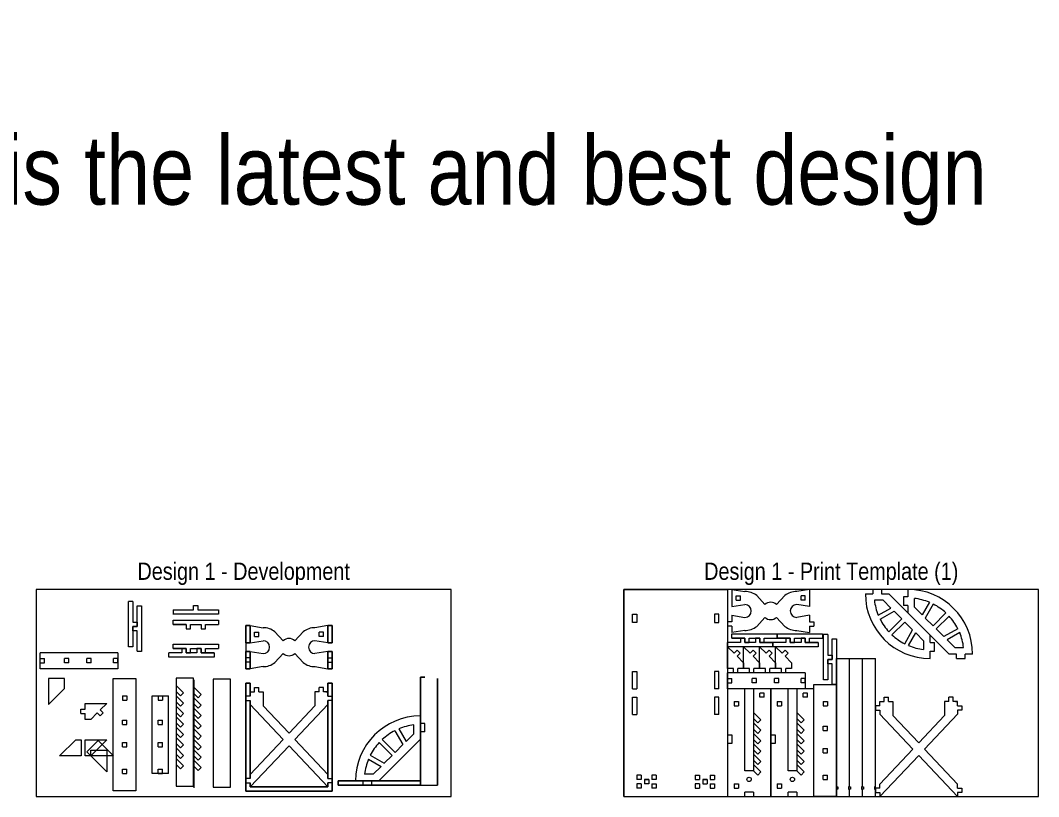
# Model space of a CAD drawing. Header units: inches. Extents: x 0 to 194, y -151 to 45.
# Drawn here: x 33.1 to 92, y 0 to 44.9 of the extents above; entities that cross this region are included whole.
import ezdxf

# ---------------------------------------------------------------- set-up
doc = ezdxf.new("R2010")
doc.units = ezdxf.units.IN
doc.header["$MEASUREMENT"] = 0
doc.layers.get('0').update_dxf_attribs({"lineweight": 0})
doc.layers.add('Cuts', color=1, linetype='Continuous', lineweight=0)
doc.layers.add('Temporary Drawing', color=3, linetype='Continuous')
doc.styles.get("Standard").update_dxf_attribs({"font": 'ARIALN.TTF'})

msp = doc.modelspace()

# ---------------------------------------------------------------- linework, layer by layer
for p, q in [((58, 12), (34, 12)), ((34, 12), (34, 0)), ((58, 0), (58, 12)), ((92, 12), (68, 12)), ((68, 12), (68, 0)), ((74.25, 12), (75, 11.875)), ((74.25, 12), (74.25, 11)), ((78.75, 12), (78, 11.875)), ((78.75, 12), (78.75, 11)), ((82.899, 12), (82.399, 12)), ((82.399, 12), (82.399, 11.75)), ((82.899, 12), (82.899, 11.75)), ((84.43, 12), (84.43, 11.573)), ((92, 0), (92, 12)), ((39.341, 11.29), (39.341, 11.295)), ((39.341, 8.665), (39.341, 11.29)), ((39.591, 11.29), (39.341, 11.29)), ((39.591, 11.29), (39.591, 10.102)), ((39.591, 11.29), (39.591, 10.415)), ((75.687, 11.64), (76.163, 11.119)), ((77.313, 11.64), (76.837, 11.119)), ((81.973, 11.75), (82.399, 11.75)), ((82.999, 11.37), (82.495, 11.37)), ((82.899, 11.75), (83.326, 11.75)), ((83.449, 10.92), (82.999, 11.37)), ((86.826, 8.25), (83.326, 11.75)), ((84.43, 11.573), (84.18, 11.573)), ((84.18, 11.573), (84.18, 11.073)), ((84.81, 10.974), (84.81, 11.478)), ((85.676, 11.252), (85.26, 10.524)), ((39.841, 9.852), (39.841, 11.04)), ((39.841, 11.04), (40.091, 11.04)), ((40.091, 11.04), (40.091, 8.415)), ((41.915, 10.814), (43.103, 10.814)), ((41.915, 10.814), (42.79, 10.814)), ((41.915, 10.814), (41.915, 10.564)), ((43.103, 10.814), (43.103, 11.064)), ((43.103, 11.064), (43.353, 11.064)), ((43.353, 11.064), (43.353, 10.814)), ((43.353, 10.814), (44.54, 10.814)), ((44.54, 10.814), (44.54, 10.564)), ((74.25, 11), (75, 11.124)), ((78.75, 11), (78, 11.124)), ((82.721, 10.504), (83.449, 10.92)), ((82.826, 10.276), (83.632, 10.737)), ((84.083, 10.287), (83.632, 10.737)), ((84.43, 11.073), (84.18, 11.073)), ((84.43, 11.073), (84.43, 10.646)), ((84.81, 10.974), (85.26, 10.524)), ((85.903, 11.147), (85.443, 10.34)), ((86.638, 10.635), (85.893, 9.89)), ((39.341, 10.29), (39.341, 10.54)), ((39.591, 10.102), (39.841, 10.102)), ((39.841, 10.102), (39.841, 9.852)), ((41.915, 10.564), (41.91, 10.564)), ((44.54, 10.564), (41.915, 10.564)), ((41.915, 9.973), (41.915, 10.223)), ((41.915, 9.973), (41.915, 10.223)), ((41.915, 10.223), (44.54, 10.223)), ((42.915, 10.564), (42.665, 10.564)), ((44.54, 10.223), (44.54, 9.973)), ((44.54, 10.223), (44.54, 9.973)), ((68.5, 10.573), (68.75, 10.573)), ((68.5, 10.073), (68.5, 10.573)), ((68.75, 10.073), (68.5, 10.073)), ((68.75, 10.573), (68.75, 10.073)), ((73.5, 10.573), (73.25, 10.573)), ((73.25, 10.573), (73.25, 10.073)), ((73.25, 10.073), (73.5, 10.073)), ((73.5, 10.073), (73.5, 10.573)), ((74.25, 10.125), (74, 10.125)), ((74, 10.125), (74, 9.875)), ((74.25, 10.5), (75, 10.374)), ((74.25, 10.5), (74.25, 10.125)), ((75.687, 9.857), (76.164, 10.38)), ((77.313, 9.857), (76.836, 10.38)), ((78.75, 10.5), (78, 10.374)), ((78.75, 10.5), (78.75, 10.125)), ((78.75, 10.125), (79, 10.125)), ((79, 10.125), (79, 9.875)), ((83.338, 9.542), (84.083, 10.287)), ((83.515, 9.365), (84.259, 10.11)), ((84.709, 9.66), (84.259, 10.11)), ((85.443, 10.34), (85.893, 9.89)), ((86.815, 10.458), (86.07, 9.713)), ((39.591, 9.602), (39.591, 9.852)), ((39.591, 9.852), (39.841, 9.852)), ((39.591, 9.852), (39.591, 8.665)), ((39.841, 9.852), (39.591, 9.852)), ((39.841, 9.602), (39.591, 9.602)), ((39.841, 8.415), (39.841, 9.602)), ((41.915, 9.973), (42.665, 9.973)), ((42.665, 9.973), (41.915, 9.973)), ((42.665, 9.973), (42.665, 9.723)), ((42.665, 9.723), (42.915, 9.723)), ((42.915, 9.723), (42.915, 9.973)), ((42.915, 9.973), (43.54, 9.973)), ((43.54, 9.973), (43.54, 9.723)), ((43.54, 9.723), (43.79, 9.723)), ((43.79, 9.723), (43.79, 9.973)), ((43.79, 9.973), (44.54, 9.973)), ((46.376, 9.905), (47.126, 9.78)), ((46.376, 9.905), (46.376, 8.905)), ((48.288, 9.024), (47.811, 9.547)), ((49.439, 9.545), (48.964, 9.024)), ((50.876, 9.905), (50.126, 9.78)), ((50.876, 9.905), (50.876, 8.905)), ((74.25, 9.875), (74, 9.875)), ((74.25, 9.875), (74.25, 9.5)), ((74.992, 9.622), (74.25, 9.5)), ((78.008, 9.622), (78.75, 9.5)), ((78.75, 9.875), (78.75, 9.5)), ((78.75, 9.875), (79, 9.875)), ((84.249, 8.853), (84.709, 9.66)), ((84.477, 8.748), (84.893, 9.476)), ((85.343, 9.026), (84.893, 9.476)), ((86.07, 9.713), (86.52, 9.263)), ((87.327, 9.724), (86.52, 9.263)), ((87.432, 9.496), (86.703, 9.08)), ((39.841, 8.415), (39.841, 9.29)), ((40.091, 9.415), (40.091, 9.165)), ((46.126, 8.905), (46.126, 8.405)), ((46.376, 8.905), (47.126, 9.029)), ((50.876, 8.905), (50.126, 9.029)), ((74, 8.677), (74, 8.927)), ((74.75, 8.927), (74, 8.927)), ((74, 8.677), (74, 8.927)), ((74.25, 9.177), (74.25, 9.427)), ((74.25, 9.177), (74.25, 9.427)), ((74.25, 9.427), (76.875, 9.427)), ((75, 9.177), (74.25, 9.177)), ((74.25, 9.177), (75, 9.177)), ((75, 9.177), (74.75, 9.177)), ((74.75, 9.177), (74.75, 8.927)), ((75, 9.177), (75, 8.927)), ((75, 8.927), (75, 9.177)), ((75, 8.927), (75.25, 8.927)), ((75.625, 8.927), (75, 8.927)), ((75.25, 9.177), (75.875, 9.177)), ((75.25, 8.927), (75.25, 9.177)), ((75.875, 9.177), (75.625, 9.177)), ((75.625, 9.177), (75.625, 8.927)), ((75.875, 9.177), (75.875, 8.927)), ((75.875, 8.927), (75.875, 9.177)), ((75.875, 8.927), (76.125, 8.927)), ((75.875, 8.927), (76.625, 8.927)), ((76.625, 8.927), (75.875, 8.927)), ((76.125, 9.177), (76.875, 9.177)), ((76.125, 8.927), (76.125, 9.177)), ((76.625, 8.927), (76.625, 8.677)), ((76.625, 8.927), (76.625, 8.677)), ((76.625, 8.677), (76.625, 8.927)), ((77.375, 8.927), (76.625, 8.927)), ((76.625, 8.677), (76.625, 8.927)), ((76.875, 9.427), (76.875, 9.177)), ((76.875, 9.427), (76.875, 9.177)), ((76.875, 9.177), (76.875, 9.427)), ((76.875, 9.177), (76.875, 9.427)), ((76.875, 9.427), (79.5, 9.427)), ((77.625, 9.177), (76.875, 9.177)), ((76.875, 9.177), (77.625, 9.177)), ((77.625, 9.177), (77.375, 9.177)), ((77.375, 9.177), (77.375, 8.927)), ((77.625, 9.177), (77.625, 8.927)), ((77.625, 8.927), (77.625, 9.177)), ((77.625, 8.927), (77.875, 8.927)), ((78.25, 8.927), (77.625, 8.927)), ((77.875, 9.177), (78.5, 9.177)), ((77.875, 8.927), (77.875, 9.177)), ((78.5, 9.177), (78.25, 9.177)), ((78.25, 9.177), (78.25, 8.927)), ((78.5, 9.177), (78.5, 8.927)), ((78.5, 8.927), (78.5, 9.177)), ((78.5, 8.927), (78.75, 8.927)), ((78.5, 8.927), (79.25, 8.927)), ((79.25, 8.927), (78.5, 8.927)), ((78.75, 9.177), (79.5, 9.177)), ((78.75, 8.927), (78.75, 9.177)), ((79.25, 8.927), (79.25, 8.677)), ((79.25, 8.927), (79.25, 8.677)), ((79.5, 9.427), (79.5, 9.177)), ((79.5, 9.427), (79.5, 9.177)), ((79.561, 9.38), (79.561, 9.385)), ((79.561, 6.755), (79.561, 9.38)), ((79.811, 9.38), (79.561, 9.38)), ((79.811, 9.38), (79.811, 8.193)), ((79.811, 9.38), (79.811, 8.505)), ((80.061, 7.943), (80.061, 9.13)), ((80.061, 9.13), (80.311, 9.13)), ((80.311, 9.13), (80.311, 6.505)), ((85.343, 9.026), (85.343, 8.522)), ((85.723, 8.927), (85.723, 9.354)), ((85.723, 8.927), (85.973, 8.927)), ((85.973, 8.427), (85.973, 8.927)), ((86.703, 9.08), (87.153, 8.63)), ((39.591, 8.665), (39.341, 8.665)), ((39.841, 8.415), (40.091, 8.415)), ((40.091, 8.415), (40.091, 8.409)), ((41.665, 8.068), (41.665, 8.318)), ((42.415, 8.318), (41.665, 8.318)), ((41.665, 8.068), (41.665, 8.318)), ((41.915, 8.568), (41.915, 8.818)), ((41.915, 8.568), (41.915, 8.818)), ((41.915, 8.818), (44.54, 8.818)), ((42.665, 8.568), (41.915, 8.568)), ((41.915, 8.568), (42.665, 8.568)), ((42.665, 8.568), (42.415, 8.568)), ((42.415, 8.568), (42.415, 8.318)), ((42.665, 8.568), (42.665, 8.318)), ((42.665, 8.318), (42.665, 8.568)), ((42.665, 8.318), (42.915, 8.318)), ((43.29, 8.318), (42.665, 8.318)), ((42.915, 8.568), (43.54, 8.568)), ((42.915, 8.318), (42.915, 8.568)), ((43.54, 8.568), (43.29, 8.568)), ((43.29, 8.568), (43.29, 8.318)), ((43.54, 8.568), (43.54, 8.318)), ((43.54, 8.318), (43.54, 8.568)), ((43.54, 8.318), (43.79, 8.318)), ((43.54, 8.318), (44.29, 8.318)), ((44.29, 8.318), (43.54, 8.318)), ((43.79, 8.568), (44.54, 8.568)), ((43.79, 8.318), (43.79, 8.568)), ((44.29, 8.318), (44.29, 8.068)), ((44.29, 8.318), (44.29, 8.068)), ((44.54, 8.818), (44.54, 8.568)), ((44.54, 8.818), (44.54, 8.568)), ((46.376, 8.405), (47.126, 8.279)), ((46.376, 8.405), (46.376, 8.03)), ((48.29, 8.285), (47.811, 7.761)), ((49.439, 7.763), (48.962, 8.285)), ((50.876, 8.405), (50.126, 8.279)), ((50.876, 8.405), (50.876, 8.03)), ((76.625, 8.677), (74, 8.677)), ((79.25, 8.677), (76.625, 8.677)), ((79.561, 8.38), (79.561, 8.63)), ((85.723, 8), (85.723, 8.427)), ((85.723, 8.427), (85.973, 8.427)), ((87.253, 8.25), (86.826, 8.25)), ((87.153, 8.63), (87.658, 8.63)), ((87.253, 8), (87.253, 8.25)), ((88.18, 8.25), (87.753, 8.25)), ((87.753, 8), (87.753, 8.25)), ((34.217, 7.991), (34.467, 7.991)), ((34.217, 7.741), (34.217, 7.991)), ((34.217, 7.741), (34.467, 7.741)), ((34.467, 7.741), (34.467, 7.991)), ((35.634, 7.741), (35.634, 7.991)), ((35.884, 7.991), (35.634, 7.991)), ((35.884, 7.741), (35.634, 7.741)), ((35.884, 7.741), (35.884, 7.991)), ((36.925, 7.741), (36.925, 7.991)), ((37.175, 7.991), (36.925, 7.991)), ((37.175, 7.741), (36.925, 7.741)), ((37.175, 7.741), (37.175, 7.991)), ((38.467, 7.741), (38.467, 7.991)), ((38.717, 7.991), (38.467, 7.991)), ((38.717, 7.741), (38.467, 7.741)), ((38.717, 7.741), (38.717, 7.991)), ((44.29, 8.068), (41.665, 8.068)), ((46.376, 8.03), (46.126, 8.03)), ((46.126, 8.03), (46.126, 7.78)), ((46.376, 7.78), (46.126, 7.78)), ((46.376, 7.78), (46.376, 7.405)), ((50.876, 8.03), (51.126, 8.03)), ((50.876, 7.78), (51.126, 7.78)), ((50.876, 7.78), (50.876, 7.405)), ((51.126, 8.03), (51.126, 7.78)), ((79.811, 8.193), (80.061, 8.193)), ((79.811, 7.693), (79.811, 7.943)), ((79.811, 7.943), (80.061, 7.943)), ((79.811, 7.943), (79.811, 6.755)), ((80.061, 7.943), (79.811, 7.943)), ((80.061, 7.693), (79.811, 7.693)), ((80.061, 8.193), (80.061, 7.943)), ((80.061, 6.505), (80.061, 7.693)), ((87.253, 8), (87.753, 8)), ((47.126, 7.529), (46.376, 7.405)), ((50.126, 7.529), (50.876, 7.405)), ((68.5, 7.25), (68.75, 7.25)), ((68.5, 6.25), (68.5, 7.25)), ((68.75, 7.25), (68.75, 6.25)), ((73.5, 7.25), (73.25, 7.25)), ((73.25, 7.25), (73.25, 6.25)), ((73.5, 6.25), (73.5, 7.25)), ((80.061, 6.505), (80.061, 7.38)), ((80.311, 7.505), (80.311, 7.255)), ((43.118, 6.755), (43.118, 0.505)), ((74, 6.838), (74.25, 6.838)), ((74, 6.588), (74, 6.838)), ((74, 6.588), (74.25, 6.588)), ((74.25, 6.588), (74.25, 6.838)), ((75.417, 6.588), (75.417, 6.838)), ((75.667, 6.838), (75.417, 6.838)), ((75.667, 6.588), (75.417, 6.588)), ((75.667, 6.588), (75.667, 6.838)), ((76.708, 6.588), (76.708, 6.838)), ((76.958, 6.838), (76.708, 6.838)), ((76.958, 6.588), (76.708, 6.588)), ((76.958, 6.588), (76.958, 6.838)), ((78.25, 6.588), (78.25, 6.838)), ((78.5, 6.838), (78.25, 6.838)), ((78.5, 6.588), (78.25, 6.588)), ((78.5, 6.588), (78.5, 6.838)), ((79.811, 6.755), (79.561, 6.755)), ((80.061, 6.505), (80.311, 6.505)), ((80.311, 6.505), (80.311, 6.5)), ((42.516, 6.012), (42.089, 6.439)), ((42.339, 5.836), (42.089, 6.086)), ((42.339, 5.836), (42.516, 6.012)), ((43.545, 5.907), (43.118, 6.334)), ((43.368, 5.73), (43.118, 5.98)), ((43.368, 5.73), (43.545, 5.907)), ((46.376, 5.825), (46.376, 6.062)), ((46.376, 6.062), (46.501, 6.062)), ((46.376, 6.062), (46.501, 6.062)), ((46.376, 6.062), (46.626, 6.062)), ((46.626, 6.312), (46.876, 6.312)), ((46.626, 6.062), (46.626, 6.312)), ((46.876, 6.062), (46.876, 6.312)), ((46.876, 6.062), (47.126, 6.062)), ((47.126, 6.062), (47.126, 5.267)), ((50.376, 6.062), (50.126, 6.062)), ((50.126, 6.062), (50.126, 5.267)), ((50.626, 6.312), (50.376, 6.312)), ((50.376, 6.062), (50.376, 6.312)), ((50.626, 6.062), (50.626, 6.312)), ((50.876, 6.062), (50.626, 6.062)), ((50.751, 6.062), (50.876, 6.062)), ((50.876, 5.825), (50.876, 6.062)), ((68.5, 6.25), (68.75, 6.25)), ((73.5, 6.25), (73.25, 6.25)), ((76.125, 6), (75.875, 6)), ((75.875, 5.75), (75.875, 6)), ((76.125, 5.75), (76.125, 6)), ((78.625, 6), (78.375, 6)), ((78.375, 5.75), (78.375, 6)), ((78.625, 5.75), (78.625, 6)), ((38.987, 5.836), (38.987, 5.586)), ((38.987, 5.836), (39.237, 5.836)), ((38.987, 5.586), (39.237, 5.586)), ((39.237, 5.836), (39.237, 5.586)), ((41.055, 5.836), (41.055, 5.586)), ((41.055, 5.836), (41.305, 5.836)), ((41.055, 5.586), (41.305, 5.586)), ((41.305, 5.836), (41.305, 5.586)), ((42.516, 5.409), (42.089, 5.836)), ((42.339, 5.232), (42.089, 5.482)), ((42.339, 5.232), (42.516, 5.409)), ((43.545, 5.303), (43.118, 5.73)), ((43.368, 5.127), (43.118, 5.377)), ((43.368, 5.127), (43.545, 5.303)), ((46.376, 5.825), (46.126, 5.825)), ((46.126, 5.825), (46.126, 5.575)), ((46.126, 5.575), (46.376, 5.575)), ((46.376, 5.575), (46.376, 5.338)), ((46.376, 5.338), (48.285, 3.312)), ((50.876, 5.338), (48.968, 3.312)), ((50.876, 5.825), (51.126, 5.825)), ((51.126, 5.575), (50.876, 5.575)), ((50.876, 5.575), (50.876, 5.338)), ((51.126, 5.825), (51.126, 5.575)), ((68.5, 5.75), (68.75, 5.75)), ((68.5, 4.75), (68.5, 5.75)), ((68.75, 5.75), (68.75, 4.75)), ((73.5, 5.75), (73.25, 5.75)), ((73.25, 5.75), (73.25, 4.75)), ((73.5, 4.75), (73.5, 5.75)), ((74.375, 5.513), (74.625, 5.513)), ((74.375, 5.513), (74.375, 5.263)), ((74.625, 5.513), (74.625, 5.263)), ((76.125, 5.75), (75.875, 5.75)), ((76.875, 5.513), (77.125, 5.513)), ((76.875, 5.513), (76.875, 5.263)), ((77.125, 5.513), (77.125, 5.263)), ((78.625, 5.75), (78.375, 5.75)), ((79.53, 5.5), (79.53, 5.25)), ((79.53, 5.5), (79.78, 5.5)), ((79.78, 5.5), (79.78, 5.25)), ((82.811, 5.263), (82.811, 5.5)), ((82.811, 5.5), (82.936, 5.5)), ((82.811, 5.5), (82.936, 5.5)), ((82.811, 5.5), (83.061, 5.5)), ((83.061, 5.75), (83.311, 5.75)), ((83.061, 5.5), (83.061, 5.75)), ((83.311, 5.5), (83.311, 5.75)), ((83.311, 5.5), (83.561, 5.5)), ((83.561, 5.5), (83.561, 4.704)), ((86.811, 5.5), (86.561, 5.5)), ((86.561, 5.5), (86.561, 4.704)), ((87.061, 5.75), (86.811, 5.75)), ((86.811, 5.5), (86.811, 5.75)), ((87.061, 5.5), (87.061, 5.75)), ((87.311, 5.5), (87.061, 5.5)), ((87.186, 5.5), (87.311, 5.5)), ((87.311, 5.263), (87.311, 5.5)), ((42.516, 4.805), (42.089, 5.232)), ((42.339, 4.628), (42.089, 4.878)), ((42.339, 4.628), (42.516, 4.805)), ((43.545, 4.7), (43.118, 5.127)), ((43.368, 4.523), (43.118, 4.773)), ((48.626, 3.675), (47.126, 5.267)), ((48.626, 3.675), (50.126, 5.267)), ((68.5, 4.75), (68.75, 4.75)), ((73.5, 4.75), (73.25, 4.75)), ((74.375, 5.263), (74.625, 5.263)), ((75.927, 4.445), (75.5, 4.871)), ((76.875, 5.263), (77.125, 5.263)), ((78.427, 4.445), (78, 4.871)), ((79.53, 5.25), (79.78, 5.25)), ((82.811, 5.263), (82.561, 5.263)), ((82.561, 5.263), (82.561, 5.013)), ((82.561, 5.013), (82.811, 5.013)), ((82.811, 5.013), (82.811, 4.775)), ((82.811, 4.775), (84.719, 2.75)), ((87.311, 4.775), (85.402, 2.75)), ((87.311, 5.263), (87.561, 5.263)), ((87.561, 5.013), (87.311, 5.013)), ((87.311, 5.013), (87.311, 4.775)), ((87.561, 5.263), (87.561, 5.013)), ((38.987, 4.419), (39.237, 4.419)), ((38.987, 4.169), (38.987, 4.419)), ((38.987, 4.169), (39.237, 4.169)), ((39.237, 4.169), (39.237, 4.419)), ((41.055, 4.419), (41.305, 4.419)), ((41.055, 4.169), (41.055, 4.419)), ((41.055, 4.169), (41.305, 4.169)), ((41.305, 4.169), (41.305, 4.419)), ((42.516, 4.202), (42.089, 4.628)), ((42.339, 4.025), (42.089, 4.275)), ((42.339, 4.025), (42.516, 4.202)), ((43.545, 4.096), (43.118, 4.523)), ((43.368, 3.92), (43.118, 4.17)), ((43.368, 4.523), (43.545, 4.7)), ((55.846, 3.645), (55.846, 4.149)), ((56.226, 4.671), (56.226, 4.244)), ((56.476, 4.244), (56.226, 4.244)), ((56.476, 3.744), (56.476, 4.244)), ((75.75, 4.268), (75.5, 4.518)), ((75.927, 3.841), (75.5, 4.268)), ((75.75, 4.268), (75.927, 4.445)), ((78.25, 4.268), (78, 4.518)), ((78.427, 3.841), (78, 4.268)), ((78.25, 4.268), (78.427, 4.445)), ((85.061, 3.112), (83.561, 4.704)), ((85.061, 3.112), (86.561, 4.704)), ((42.516, 3.598), (42.089, 4.025)), ((42.339, 3.421), (42.089, 3.671)), ((42.339, 3.421), (42.516, 3.598)), ((43.545, 3.493), (43.118, 3.92)), ((43.368, 3.316), (43.118, 3.566)), ((43.368, 3.92), (43.545, 4.096)), ((54.752, 3.818), (55.213, 3.011)), ((54.98, 3.923), (55.396, 3.195)), ((55.396, 3.195), (55.846, 3.645)), ((56.476, 3.744), (56.226, 3.744)), ((56.226, 3.744), (56.226, 3.318)), ((74, 3.573), (74.25, 3.573)), ((74.25, 3.573), (74.25, 3.073)), ((75.75, 3.664), (75.5, 3.914)), ((75.927, 3.237), (75.5, 3.664)), ((75.75, 3.664), (75.927, 3.841)), ((76.5, 3.573), (76.75, 3.573)), ((76.75, 3.573), (76.75, 3.073)), ((78.25, 3.664), (78, 3.914)), ((78.427, 3.237), (78, 3.664)), ((78.25, 3.664), (78.427, 3.841)), ((79.53, 4.083), (79.78, 4.083)), ((79.53, 3.833), (79.53, 4.083)), ((79.53, 3.833), (79.78, 3.833)), ((79.78, 3.833), (79.78, 4.083)), ((38.987, 3.128), (39.237, 3.128)), ((38.987, 2.878), (38.987, 3.128)), ((39.237, 2.878), (39.237, 3.128)), ((41.055, 3.128), (41.305, 3.128)), ((41.055, 2.878), (41.055, 3.128)), ((41.305, 2.878), (41.305, 3.128)), ((42.516, 2.995), (42.089, 3.421)), ((42.339, 2.818), (42.089, 3.068)), ((42.339, 2.818), (42.516, 2.995)), ((43.545, 2.889), (43.118, 3.316)), ((43.368, 2.712), (43.118, 2.962)), ((43.368, 3.316), (43.545, 3.493)), ((46.376, 1.287), (48.285, 3.312)), ((48.626, 2.95), (46.376, 0.562)), ((48.626, 2.95), (50.876, 0.562)), ((50.876, 1.287), (48.968, 3.312)), ((53.829, 0.921), (56.226, 3.318)), ((53.839, 3.131), (54.586, 2.385)), ((54.016, 3.308), (54.763, 2.561)), ((54.763, 2.561), (55.213, 3.011)), ((74.25, 3.073), (74, 3.073)), ((75.75, 3.061), (75.5, 3.311)), ((75.927, 2.634), (75.5, 3.061)), ((75.75, 3.061), (75.927, 3.237)), ((76.75, 3.073), (76.5, 3.073)), ((78.25, 3.061), (78, 3.311)), ((78.427, 2.634), (78, 3.061)), ((78.25, 3.061), (78.427, 3.237)), ((38.987, 2.878), (39.237, 2.878)), ((41.055, 2.878), (41.305, 2.878)), ((42.516, 2.391), (42.089, 2.818)), ((42.339, 2.214), (42.089, 2.464)), ((42.339, 2.214), (42.516, 2.391)), ((43.545, 2.286), (43.118, 2.712)), ((43.368, 2.109), (43.118, 2.359)), ((43.368, 2.712), (43.545, 2.889)), ((53.329, 2.395), (54.136, 1.934)), ((54.136, 1.934), (54.586, 2.385)), ((75.75, 2.457), (75.5, 2.707)), ((75.927, 2.03), (75.5, 2.457)), ((75.75, 2.457), (75.927, 2.634)), ((78.25, 2.457), (78, 2.707)), ((78.427, 2.03), (78, 2.457)), ((78.25, 2.457), (78.427, 2.634)), ((79.53, 2.792), (79.78, 2.792)), ((79.53, 2.542), (79.53, 2.792)), ((79.53, 2.542), (79.78, 2.542)), ((79.78, 2.542), (79.78, 2.792)), ((82.811, 0.725), (84.719, 2.75)), ((85.061, 2.388), (82.811, 0)), ((85.061, 2.388), (87.311, 0)), ((87.311, 0.725), (85.402, 2.75)), ((42.516, 1.787), (42.089, 2.214)), ((42.339, 1.611), (42.089, 1.861)), ((42.339, 1.611), (42.516, 1.787)), ((43.545, 1.682), (43.118, 2.109)), ((43.368, 2.109), (43.545, 2.286)), ((53.224, 2.167), (53.952, 1.751)), ((75.75, 1.854), (75.5, 2.104)), ((75.927, 1.427), (75.5, 1.854)), ((75.75, 1.854), (75.927, 2.03)), ((78.25, 1.854), (78, 2.104)), ((78.427, 1.427), (78, 1.854)), ((78.25, 1.854), (78.427, 2.03)), ((38.987, 1.586), (39.237, 1.586)), ((38.987, 1.336), (38.987, 1.586)), ((38.987, 1.336), (39.237, 1.336)), ((39.237, 1.336), (39.237, 1.586)), ((41.055, 1.586), (41.305, 1.586)), ((41.055, 1.336), (41.055, 1.586)), ((41.055, 1.336), (41.305, 1.336)), ((41.305, 1.336), (41.305, 1.586)), ((43.368, 1.505), (43.118, 1.755)), ((43.368, 1.505), (43.545, 1.682)), ((46.376, 1.05), (46.376, 1.287)), ((50.876, 1.05), (50.876, 1.287)), ((53.502, 1.301), (52.998, 1.301)), ((53.502, 1.301), (53.952, 1.751)), ((68.75, 1.25), (68.75, 1)), ((69, 1.25), (68.75, 1.25)), ((69, 1.25), (69, 1)), ((69.625, 1.25), (69.625, 1)), ((69.875, 1.25), (69.625, 1.25)), ((69.875, 1.25), (69.875, 1)), ((72.125, 1.25), (72.125, 1)), ((72.125, 1.25), (72.375, 1.25)), ((72.375, 1.25), (72.375, 1)), ((73, 1.25), (73, 1)), ((73, 1.25), (73.25, 1.25)), ((73.25, 1.25), (73.25, 1)), ((75.75, 1.25), (75.5, 1.5)), ((75.75, 1.25), (75.927, 1.427)), ((78.25, 1.25), (78, 1.5)), ((78.25, 1.25), (78.427, 1.427)), ((79.53, 1.25), (79.78, 1.25)), ((79.53, 1), (79.53, 1.25)), ((79.78, 1), (79.78, 1.25)), ((46.376, 1.05), (46.126, 1.05)), ((46.126, 1.05), (46.126, 0.8)), ((46.126, 0.8), (46.376, 0.8)), ((46.376, 0.8), (46.376, 0.562)), ((50.876, 1.05), (51.126, 1.05)), ((51.126, 0.8), (50.876, 0.8)), ((50.876, 0.8), (50.876, 0.562)), ((51.126, 1.05), (51.126, 0.8)), ((52.476, 0.921), (52.903, 0.921)), ((52.903, 0.921), (52.903, 0.671)), ((52.903, 0.671), (53.403, 0.671)), ((53.403, 0.921), (53.403, 0.671)), ((53.403, 0.921), (53.829, 0.921)), ((56.226, 0.671), (57.226, 0.671)), ((69, 1), (68.75, 1)), ((68.75, 0.75), (68.75, 0.5)), ((68.75, 0.75), (68.75, 0.5)), ((69, 0.75), (68.75, 0.75)), ((69, 0.75), (69, 0.5)), ((69, 0.75), (69, 0.5)), ((69.188, 1), (69.188, 0.75)), ((69.188, 1), (69.438, 1)), ((69.438, 1), (69.188, 1)), ((69.438, 0.75), (69.188, 0.75)), ((69.438, 1), (69.438, 0.75)), ((69.875, 1), (69.625, 1)), ((69.625, 0.75), (69.625, 0.5)), ((69.625, 0.75), (69.625, 0.5)), ((69.625, 0.75), (69.875, 0.75)), ((69.875, 0.75), (69.875, 0.5)), ((69.875, 0.75), (69.875, 0.5)), ((72.125, 1), (72.375, 1)), ((72.125, 0.75), (72.125, 0.5)), ((72.125, 0.75), (72.125, 0.5)), ((72.375, 0.75), (72.125, 0.75)), ((72.375, 0.75), (72.375, 0.5)), ((72.375, 0.75), (72.375, 0.5)), ((72.562, 1), (72.562, 0.75)), ((72.812, 1), (72.562, 1)), ((72.562, 1), (72.812, 1)), ((72.562, 0.75), (72.812, 0.75)), ((72.812, 1), (72.812, 0.75)), ((73, 1), (73.25, 1)), ((73, 0.75), (73, 0.5)), ((73, 0.75), (73, 0.5)), ((73, 0.75), (73.25, 0.75)), ((73.25, 0.75), (73.25, 0.5)), ((73.25, 0.75), (73.25, 0.5)), ((74.375, 0.737), (74.625, 0.737)), ((74.375, 0.737), (74.375, 0.487)), ((74.625, 0.737), (74.625, 0.487)), ((76.875, 0.737), (77.125, 0.737)), ((76.875, 0.737), (76.875, 0.487)), ((77.125, 0.737), (77.125, 0.487)), ((79.53, 1), (79.78, 1)), ((82.811, 0.487), (82.811, 0.725)), ((87.311, 0.487), (87.311, 0.725)), ((34, 0), (58, 0)), ((68, 0), (92, 0)), ((69, 0.5), (68.75, 0.5)), ((69.875, 0.5), (69.625, 0.5)), ((72.125, 0.5), (72.375, 0.5)), ((73, 0.5), (73.25, 0.5)), ((74.375, 0.487), (74.625, 0.487)), ((76.875, 0.487), (77.125, 0.487)), ((80.311, 0.562), (80.373, 0.562)), ((80.373, 0.438), (80.311, 0.438)), ((80.373, 0.562), (80.373, 0.438)), ((81.061, 0.562), (80.998, 0.562)), ((80.998, 0.562), (80.998, 0.438)), ((80.998, 0.438), (81.061, 0.438)), ((81.061, 0.562), (81.123, 0.562)), ((81.123, 0.438), (81.061, 0.438)), ((81.123, 0.562), (81.123, 0.438)), ((81.811, 0.562), (81.748, 0.562)), ((81.748, 0.562), (81.748, 0.438)), ((81.748, 0.438), (81.811, 0.438)), ((81.811, 0.562), (81.873, 0.562)), ((81.873, 0.438), (81.811, 0.438)), ((81.873, 0.562), (81.873, 0.438)), ((82.561, 0.562), (82.498, 0.562)), ((82.498, 0.562), (82.498, 0.438)), ((82.498, 0.438), (82.561, 0.438)), ((82.811, 0.487), (82.561, 0.487)), ((82.561, 0.487), (82.561, 0.237)), ((82.561, 0.237), (82.811, 0.237)), ((82.811, 0.237), (82.811, 0)), ((87.311, 0.487), (87.561, 0.487)), ((87.561, 0.237), (87.311, 0.237)), ((87.311, 0.237), (87.311, 0)), ((87.561, 0.487), (87.561, 0.237))]:
    msp.add_line(p, q)
for centre, radius, start, end in [((74.999, 10.749), 1.126, 52.29662, 89.93056), ((78.001, 10.749), 1.126, 90.06944, 127.70338), ((84.43, 8.25), 3.75, 0, 90), ((76.5, 10.75), 0.5, 90, 132.44412), ((76.5, 10.75), 0.5, 47.55588, 90), ((85.723, 11.75), 3.75, 180, 270), ((85.723, 11.75), 3.25, 186.71321, 202.53823), ((84.43, 8.25), 3.25, 67.46177, 83.28679), ((74.999, 10.749), 0.375, 270.20857, 89.79143), ((78.001, 10.749), 0.375, 90.20857, 269.79143), ((84.43, 8.25), 3.25, 47.20423, 63.03668), ((76.5, 10.75), 0.5, 227.76616, 270), ((76.5, 10.75), 0.5, 270, 312.23384), ((85.723, 11.75), 3.25, 206.96332, 222.79577), ((84.43, 8.25), 3.25, 26.96332, 42.79577), ((47.125, 8.654), 1.126, 52.45171, 89.93056), ((50.128, 8.654), 1.126, 90.06944, 127.70338), ((74.999, 10.749), 1.126, 269.65535, 307.70338), ((78.001, 10.749), 1.126, 232.29662, 270.34465), ((84.43, 8.25), 3.25, 6.71321, 22.53823), ((47.125, 8.654), 0.375, 270.20857, 89.79143), ((48.626, 8.655), 0.5, 90, 132.50482), ((48.626, 8.655), 0.5, 47.55588, 90), ((50.128, 8.654), 0.375, 90.20857, 269.79143), ((85.723, 11.75), 3.25, 227.20423, 243.03668), ((48.626, 8.655), 0.5, 227.70547, 270), ((48.626, 8.655), 0.5, 270, 312.23384), ((85.723, 11.75), 3.25, 247.46177, 263.28679), ((47.125, 8.654), 1.126, 269.65535, 307.54829), ((50.128, 8.654), 1.126, 232.29662, 270.34465), ((56.226, 0.921), 3.75, 90, 180), ((56.226, 0.921), 3.25, 96.71321, 112.53823), ((56.226, 0.921), 3.25, 116.96332, 132.79577), ((56.226, 0.921), 3.25, 137.20423, 153.03668), ((56.226, 0.921), 3.25, 157.46177, 173.28679)]:
    msp.add_arc(centre, radius, start, end)
at = {"layer": 'Cuts'}
for p, q in [((68, 12), (74, 12)), ((68, 0), (68, 12)), ((74, 12), (74, 0)), ((74.5, 11.375), (74.5, 11.625)), ((74.5, 11.625), (74.75, 11.625)), ((74.5, 11.375), (74.75, 11.375)), ((74.75, 11.375), (74.75, 11.625)), ((78.25, 11.375), (78.25, 11.625)), ((78.5, 11.625), (78.25, 11.625)), ((78.5, 11.375), (78.25, 11.375)), ((78.5, 11.375), (78.5, 11.625)), ((46.626, 9.28), (46.626, 9.53)), ((46.626, 9.53), (46.876, 9.53)), ((46.876, 9.28), (46.876, 9.53)), ((50.376, 9.28), (50.376, 9.53)), ((50.626, 9.53), (50.376, 9.53)), ((50.626, 9.28), (50.626, 9.53)), ((46.626, 9.28), (46.876, 9.28)), ((50.626, 9.28), (50.376, 9.28)), ((38.717, 8.33), (34.217, 8.33)), ((34.217, 7.403), (34.217, 8.33)), ((38.717, 8.33), (38.717, 7.403)), ((74, 7.427), (74, 8.677)), ((74, 8.677), (74.375, 8.302)), ((74.552, 8.479), (74.375, 8.302)), ((74.552, 8.479), (74.729, 8.302)), ((74.729, 8.302), (74.552, 8.125)), ((74.927, 7.427), (74.927, 8.677)), ((74.927, 8.677), (75.302, 8.302)), ((75.479, 8.479), (75.302, 8.302)), ((75.479, 8.479), (75.655, 8.302)), ((75.655, 8.302), (75.479, 8.125)), ((75.854, 7.427), (75.854, 8.677)), ((75.854, 8.677), (76.229, 8.302)), ((76.405, 8.479), (76.229, 8.302)), ((76.405, 8.479), (76.582, 8.302)), ((76.582, 8.302), (76.405, 8.125)), ((76.78, 7.427), (76.78, 8.677)), ((76.78, 8.677), (77.155, 8.302)), ((77.332, 8.479), (77.155, 8.302)), ((77.332, 8.479), (77.509, 8.302)), ((77.509, 8.302), (77.332, 8.125)), ((74.552, 8.125), (74.927, 7.75)), ((74.927, 7.75), (74.927, 7.427)), ((75.479, 8.125), (75.854, 7.75)), ((75.854, 7.75), (75.854, 7.427)), ((76.405, 8.125), (76.78, 7.75)), ((76.78, 7.75), (76.78, 7.427)), ((77.332, 8.125), (77.707, 7.75)), ((77.707, 7.75), (77.707, 7.427)), ((80.311, 0), (80.311, 8)), ((80.311, 8), (81.061, 8)), ((81.061, 8), (81.811, 8)), ((81.061, 0.562), (81.061, 8)), ((81.811, 8), (82.561, 8)), ((81.811, 0.562), (81.811, 8)), ((82.561, 0), (82.561, 8)), ((38.717, 7.403), (34.217, 7.403)), ((74.338, 7.427), (74, 7.427)), ((78.5, 7.177), (74, 7.177)), ((74, 6.25), (74, 7.177)), ((74.338, 7.177), (74.338, 7.427)), ((74.588, 7.177), (74.338, 7.177)), ((74.927, 7.427), (74.588, 7.427)), ((74.588, 7.177), (74.588, 7.427)), ((75.265, 7.427), (74.927, 7.427)), ((75.265, 7.177), (75.265, 7.427)), ((75.515, 7.177), (75.265, 7.177)), ((75.854, 7.427), (75.515, 7.427)), ((75.515, 7.177), (75.515, 7.427)), ((76.192, 7.427), (75.854, 7.427)), ((76.192, 7.177), (76.192, 7.427)), ((76.442, 7.177), (76.192, 7.177)), ((76.78, 7.427), (76.442, 7.427)), ((76.442, 7.177), (76.442, 7.427)), ((77.119, 7.427), (76.78, 7.427)), ((77.119, 7.177), (77.119, 7.427)), ((77.369, 7.177), (77.119, 7.177)), ((77.707, 7.427), (77.369, 7.427)), ((77.369, 7.177), (77.369, 7.427)), ((78.5, 7.177), (78.5, 6.25)), ((35.638, 6.843), (34.712, 6.843)), ((34.712, 6.843), (34.712, 5.343)), ((35.638, 6.27), (35.638, 6.843)), ((38.456, 0.336), (38.456, 6.836)), ((38.456, 6.836), (39.767, 6.836)), ((39.767, 6.836), (39.767, 0.336)), ((43.089, 6.861), (42.089, 6.861)), ((42.089, 6.861), (42.089, 0.611)), ((43.089, 0.611), (43.089, 6.861)), ((45.24, 6.808), (44.24, 6.808)), ((44.24, 6.808), (44.24, 0.558)), ((45.24, 0.558), (45.24, 6.808)), ((79, 0), (79, 6.5)), ((79, 6.5), (80.311, 6.5)), ((80.311, 6.5), (80.311, 0)), ((34.712, 5.343), (35.638, 6.27)), ((75, 6.25), (74, 6.25)), ((74, 6.25), (74, 0)), ((78.5, 6.25), (74, 6.25)), ((75, 1.5), (75, 6.25)), ((76.5, 6.25), (75.5, 6.25)), ((75.5, 6.25), (75.5, 1.5)), ((76.5, 0), (76.5, 6.25)), ((77.5, 6.25), (76.5, 6.25)), ((76.5, 6.25), (76.5, 0)), ((77.5, 1.5), (77.5, 6.25)), ((79, 6.25), (78, 6.25)), ((78, 6.25), (78, 1.5)), ((79, 0), (79, 6.25)), ((36.828, 5.401), (38.078, 5.401)), ((36.828, 5.062), (36.828, 5.401)), ((38.078, 5.401), (37.703, 5.026)), ((40.716, 5.836), (41.643, 5.836)), ((40.716, 1.336), (40.716, 5.836)), ((41.643, 1.336), (41.643, 5.836)), ((36.578, 4.812), (36.578, 5.062)), ((36.578, 5.062), (36.828, 5.062)), ((36.578, 4.812), (36.828, 4.812)), ((36.828, 4.474), (36.828, 4.812)), ((37.526, 4.849), (37.151, 4.474)), ((37.703, 4.672), (37.526, 4.849)), ((37.88, 4.849), (37.703, 5.026)), ((37.88, 4.849), (37.703, 4.672)), ((37.151, 4.474), (36.828, 4.474)), ((35.353, 2.362), (36.28, 3.288)), ((36.28, 3.288), (36.603, 3.288)), ((36.603, 3.288), (36.603, 2.362)), ((36.828, 2.362), (36.828, 3.288)), ((36.828, 3.288), (38.078, 3.288)), ((36.923, 2.59), (37.578, 3.245)), ((38.078, 3.288), (37.151, 2.362)), ((37.578, 3.245), (38.462, 2.362)), ((36.603, 2.362), (35.353, 2.362)), ((37.151, 2.362), (36.828, 2.362)), ((37.151, 2.362), (36.923, 2.59)), ((37.151, 2.685), (38.078, 2.685)), ((37.151, 2.362), (37.151, 2.685)), ((38.078, 1.435), (37.151, 2.362)), ((38.462, 2.362), (37.151, 2.362)), ((38.078, 2.685), (38.078, 1.435)), ((41.643, 1.336), (40.716, 1.336)), ((75.5, 1.5), (75, 1.5)), ((78, 1.5), (77.5, 1.5)), ((42.089, 0.611), (43.089, 0.611)), ((39.767, 0.336), (38.456, 0.336)), ((44.24, 0.558), (45.24, 0.558)), ((68, 0), (74, 0)), ((74, 0), (75, 0)), ((75, 0), (75, 0.25)), ((75.5, 0.25), (75, 0.25)), ((75.5, 0.25), (75.5, 0)), ((75.5, 0), (76.5, 0)), ((76.5, 0), (77.5, 0)), ((77.5, 0), (77.5, 0.25)), ((78, 0.25), (77.5, 0.25)), ((78, 0.25), (78, 0)), ((78, 0), (79, 0)), ((80.311, 0), (79, 0)), ((80.311, 0), (81.061, 0)), ((81.061, 0), (81.061, 0.438)), ((81.061, 0), (81.811, 0)), ((81.811, 0), (81.811, 0.438)), ((81.811, 0), (82.561, 0))]:
    msp.add_line(p, q, dxfattribs=at)
for centre in [(75.25, 1), (77.75, 1)]:
    msp.add_circle(centre, 0.125, dxfattribs=at)
at = {"layer": 'Temporary Drawing'}
for p, q in [((46.126, 9.905), (46.376, 9.905)), ((46.126, 8.905), (46.126, 9.905)), ((46.376, 9.905), (46.376, 8.905)), ((50.876, 9.905), (51.126, 9.905)), ((50.876, 9.905), (50.876, 8.905)), ((51.126, 8.905), (51.126, 9.905)), ((46.126, 8.905), (46.376, 8.905)), ((50.876, 8.905), (51.126, 8.905)), ((46.126, 8.405), (46.376, 8.405)), ((46.126, 7.405), (46.126, 8.405)), ((46.376, 8.405), (46.376, 7.405)), ((50.876, 8.405), (51.126, 8.405)), ((50.876, 8.405), (50.876, 7.405)), ((51.126, 7.405), (51.126, 8.405)), ((46.126, 7.405), (46.376, 7.405)), ((50.876, 7.405), (51.126, 7.405)), ((46.126, 6.562), (46.126, 0.312)), ((46.126, 6.562), (46.376, 6.562)), ((46.376, 6.562), (46.376, 5.825)), ((46.376, 6.562), (46.376, 6.312)), ((51.126, 6.562), (50.876, 6.562)), ((50.876, 6.562), (50.876, 5.825)), ((51.126, 0.312), (51.126, 6.562)), ((56.226, 0.671), (56.226, 6.921)), ((56.226, 6.921), (56.476, 6.921)), ((57.226, 0.671), (57.226, 6.844)), ((46.376, 5.575), (46.376, 1.05)), ((50.876, 5.575), (50.876, 1.05)), ((46.376, 0.8), (46.376, 0.562)), ((50.876, 0.8), (50.876, 0.562)), ((51.476, 0.671), (51.476, 0.921)), ((51.476, 0.921), (56.226, 0.921)), ((56.226, 0.671), (51.476, 0.671)), ((46.126, 0.312), (51.126, 0.312)), ((50.876, 0.562), (46.376, 0.562))]:
    msp.add_line(p, q, dxfattribs=at)

# ---------------------------------------------------------------- texts
for s, width, heights, insert, char_height, attachment_point in [('{\\C4;Note:\\P\\pi-4.038,l5.2932,t5.2932;-^IDesign 3 (2) is the latest and best design}', 88.89551, [39.752], (0.659, 44.942), 4, 1), ('Design 1 - Development', 16.58869, [0], (46, 12.25), 1, 8), ('Design 1 - Print Template (1)', 16.58869, [0], (80, 12.25), 1, 8)]:
    msp.add_mtext_dynamic_manual_height_columns(s, width=width, gutter_width=1, heights=heights, dxfattribs=dict(insert=insert, char_height=char_height, attachment_point=attachment_point))

doc.saveas('drawing.dxf')
